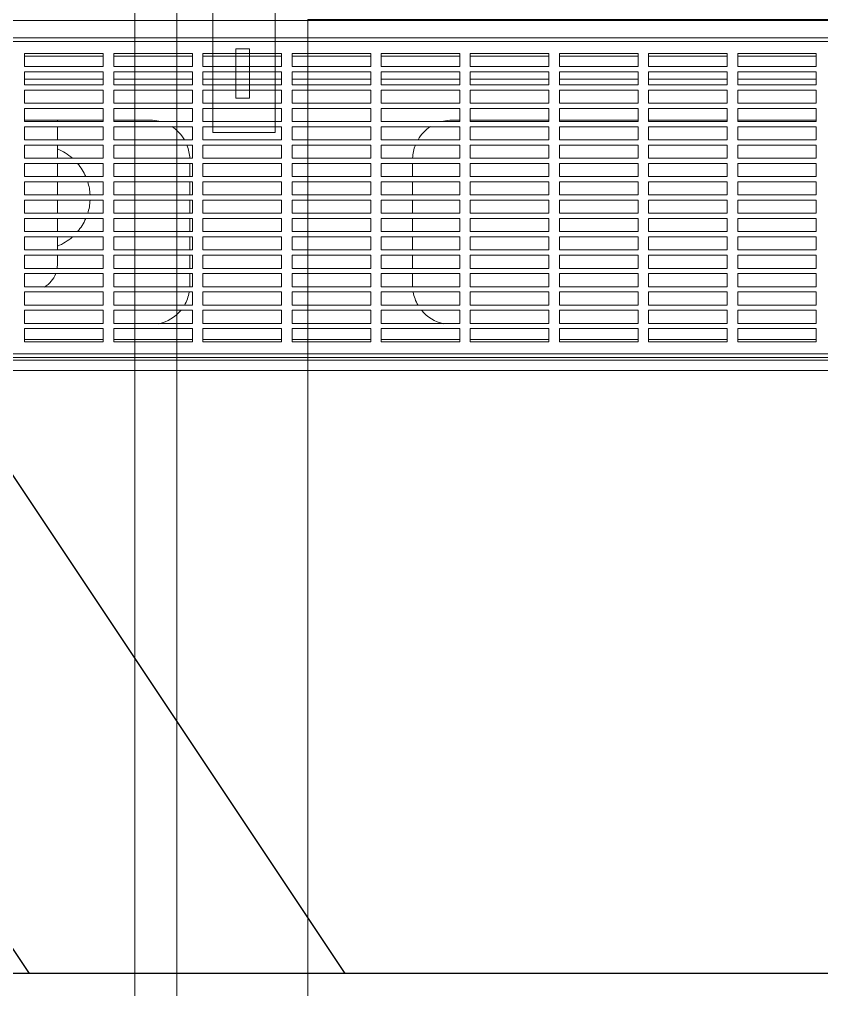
# Model space of a CAD drawing. Header units: millimetres. Extents: x 55614 to 110757, y -66981 to -47484.
# Drawn here: x 102282 to 102588, y -51527.7 to -51157.5 of the extents above; entities that cross this region are included whole.
import ezdxf

# ---------------------------------------------------------------- set-up
doc = ezdxf.new("R2010")
doc.units = ezdxf.units.MM
doc.layers.get('0').update_dxf_attribs({"lineweight": 15})
doc.layers.add('THICK', color=7, linetype='Continuous', lineweight=0)

# ---------------------------------------------------------------- blocks, each defined once
blk = doc.blocks.new('y5i76i7676')
at = {"color": 7, "linetype": 'Continuous'}
blk.add_line((950721.8, -65604.58, 19235.73), (950721.8, -64726.58, 19235.73), dxfattribs=at)
blk.add_lwpolyline([(951877.81, -64726.58, 0.414214), (951702.81, -64551.58), (950912.81, -64551.58, 0.414214), (950737.81, -64726.58), (950737.81, -65704.58), (951877.81, -65704.58)], format="xyb", close=True)
for points in [[(950751.58, -65188.38), (950775.38, -65188.38), (950775.38, -65247.74), (950751.58, -65247.74)], [(951282.81, -65654.58), (950787.81, -65654.58), (950787.81, -65204.58), (951282.81, -65204.58)], [(950760.3, -65234.62), (950765.58, -65234.62), (950765.58, -65215.83), (950760.3, -65215.83)]]:
    blk.add_lwpolyline(points, close=True)
blk = doc.blocks.new('tuy67ui67')
at = {"color": 136, "linetype": 'Continuous'}
for p, q in [((17219.23, 14431.4), (18870.23, 14431.4)), ((17211.73, 14424.9), (18877.73, 14424.9)), ((17213.13, 14423.5), (18876.33, 14423.5)), ((17446.73, 14418.9), (17416.73, 14418.9)), ((17416.73, 14418.9), (17416.73, 14413.9)), ((17446.73, 14413.9), (17446.73, 14418.9)), ((17480.73, 14418.9), (17450.73, 14418.9)), ((17450.73, 14418.9), (17450.73, 14413.9)), ((17480.73, 14413.9), (17480.73, 14418.9)), ((17514.73, 14418.9), (17484.73, 14418.9)), ((17484.73, 14418.9), (17484.73, 14413.9)), ((17514.73, 14413.9), (17514.73, 14418.9)), ((17548.73, 14418.9), (17518.73, 14418.9)), ((17518.73, 14418.9), (17518.73, 14413.9)), ((17548.73, 14413.9), (17548.73, 14418.9)), ((17582.73, 14418.9), (17552.73, 14418.9)), ((17552.73, 14418.9), (17552.73, 14413.9)), ((17582.73, 14413.9), (17582.73, 14418.9)), ((17616.73, 14418.9), (17586.73, 14418.9)), ((17586.73, 14418.9), (17586.73, 14413.9)), ((17616.73, 14413.9), (17616.73, 14418.9)), ((17650.73, 14418.9), (17620.73, 14418.9)), ((17620.73, 14418.9), (17620.73, 14413.9)), ((17650.73, 14413.9), (17650.73, 14418.9)), ((17684.73, 14418.9), (17654.73, 14418.9)), ((17654.73, 14418.9), (17654.73, 14413.9)), ((17684.73, 14413.9), (17684.73, 14418.9)), ((17718.73, 14418.9), (17688.73, 14418.9)), ((17688.73, 14418.9), (17688.73, 14413.9)), ((17718.73, 14413.9), (17718.73, 14418.9)), ((17416.73, 14417.9), (17446.73, 14417.9)), ((17450.73, 14417.9), (17480.73, 14417.9)), ((17484.73, 14417.9), (17514.73, 14417.9)), ((17518.73, 14417.9), (17548.73, 14417.9)), ((17552.73, 14417.9), (17582.73, 14417.9)), ((17586.73, 14417.9), (17616.73, 14417.9)), ((17620.73, 14417.9), (17650.73, 14417.9)), ((17654.73, 14417.9), (17684.73, 14417.9)), ((17688.73, 14417.9), (17718.73, 14417.9)), ((17416.73, 14413.9), (17446.73, 14413.9)), ((17446.73, 14411.9), (17416.73, 14411.9)), ((17416.73, 14411.9), (17416.73, 14406.9)), ((17446.73, 14406.9), (17446.73, 14411.9)), ((17450.73, 14413.9), (17480.73, 14413.9)), ((17480.73, 14411.9), (17450.73, 14411.9)), ((17450.73, 14411.9), (17450.73, 14406.9)), ((17480.73, 14406.9), (17480.73, 14411.9)), ((17484.73, 14413.9), (17514.73, 14413.9)), ((17514.73, 14411.9), (17484.73, 14411.9)), ((17484.73, 14411.9), (17484.73, 14406.9)), ((17514.73, 14406.9), (17514.73, 14411.9)), ((17518.73, 14413.9), (17548.73, 14413.9)), ((17548.73, 14411.9), (17518.73, 14411.9)), ((17518.73, 14411.9), (17518.73, 14406.9)), ((17548.73, 14406.9), (17548.73, 14411.9)), ((17552.73, 14413.9), (17582.73, 14413.9)), ((17582.73, 14411.9), (17552.73, 14411.9)), ((17552.73, 14411.9), (17552.73, 14406.9)), ((17582.73, 14406.9), (17582.73, 14411.9)), ((17586.73, 14413.9), (17616.73, 14413.9)), ((17616.73, 14411.9), (17586.73, 14411.9)), ((17586.73, 14411.9), (17586.73, 14406.9)), ((17616.73, 14406.9), (17616.73, 14411.9)), ((17620.73, 14413.9), (17650.73, 14413.9)), ((17650.73, 14411.9), (17620.73, 14411.9)), ((17620.73, 14411.9), (17620.73, 14406.9)), ((17650.73, 14406.9), (17650.73, 14411.9)), ((17654.73, 14413.9), (17684.73, 14413.9)), ((17684.73, 14411.9), (17654.73, 14411.9)), ((17654.73, 14411.9), (17654.73, 14406.9)), ((17684.73, 14406.9), (17684.73, 14411.9)), ((17688.73, 14413.9), (17718.73, 14413.9)), ((17718.73, 14411.9), (17688.73, 14411.9)), ((17688.73, 14411.9), (17688.73, 14406.9)), ((17718.73, 14406.9), (17718.73, 14411.9)), ((17416.73, 14409.07), (17446.73, 14409.07)), ((17416.73, 14406.9), (17446.73, 14406.9)), ((17450.73, 14409.07), (17480.73, 14409.07)), ((17450.73, 14406.9), (17480.73, 14406.9)), ((17484.73, 14409.07), (17514.73, 14409.07)), ((17484.73, 14406.9), (17514.73, 14406.9)), ((17518.73, 14409.07), (17548.73, 14409.07)), ((17518.73, 14406.9), (17548.73, 14406.9)), ((17552.73, 14409.07), (17582.73, 14409.07)), ((17552.73, 14406.9), (17582.73, 14406.9)), ((17586.73, 14409.07), (17616.73, 14409.07)), ((17586.73, 14406.9), (17616.73, 14406.9)), ((17620.73, 14409.07), (17650.73, 14409.07)), ((17620.73, 14406.9), (17650.73, 14406.9)), ((17654.73, 14409.07), (17684.73, 14409.07)), ((17654.73, 14406.9), (17684.73, 14406.9)), ((17688.73, 14409.07), (17718.73, 14409.07)), ((17688.73, 14406.9), (17718.73, 14406.9)), ((17446.73, 14404.9), (17416.73, 14404.9)), ((17416.73, 14404.9), (17416.73, 14399.9)), ((17446.73, 14399.9), (17446.73, 14404.9)), ((17480.73, 14404.9), (17450.73, 14404.9)), ((17450.73, 14404.9), (17450.73, 14399.9)), ((17480.73, 14399.9), (17480.73, 14404.9)), ((17514.73, 14404.9), (17484.73, 14404.9)), ((17484.73, 14404.9), (17484.73, 14399.9)), ((17514.73, 14399.9), (17514.73, 14404.9)), ((17548.73, 14404.9), (17518.73, 14404.9)), ((17518.73, 14404.9), (17518.73, 14399.9)), ((17548.73, 14399.9), (17548.73, 14404.9)), ((17582.73, 14404.9), (17552.73, 14404.9)), ((17552.73, 14404.9), (17552.73, 14399.9)), ((17582.73, 14399.9), (17582.73, 14404.9)), ((17616.73, 14404.9), (17586.73, 14404.9)), ((17586.73, 14404.9), (17586.73, 14399.9)), ((17616.73, 14399.9), (17616.73, 14404.9)), ((17650.73, 14404.9), (17620.73, 14404.9)), ((17620.73, 14404.9), (17620.73, 14399.9)), ((17650.73, 14399.9), (17650.73, 14404.9)), ((17684.73, 14404.9), (17654.73, 14404.9)), ((17654.73, 14404.9), (17654.73, 14399.9)), ((17684.73, 14399.9), (17684.73, 14404.9)), ((17718.73, 14404.9), (17688.73, 14404.9)), ((17688.73, 14404.9), (17688.73, 14399.9)), ((17718.73, 14399.9), (17718.73, 14404.9)), ((17416.73, 14399.9), (17446.73, 14399.9)), ((17450.73, 14399.9), (17480.73, 14399.9)), ((17484.73, 14399.9), (17514.73, 14399.9)), ((17518.73, 14399.9), (17548.73, 14399.9)), ((17552.73, 14399.9), (17582.73, 14399.9)), ((17586.73, 14399.9), (17616.73, 14399.9)), ((17620.73, 14399.9), (17650.73, 14399.9)), ((17654.73, 14399.9), (17684.73, 14399.9)), ((17688.73, 14399.9), (17718.73, 14399.9)), ((17446.73, 14397.9), (17416.73, 14397.9)), ((17416.73, 14397.9), (17416.73, 14392.9)), ((17446.73, 14392.9), (17446.73, 14397.9)), ((17480.73, 14397.9), (17450.73, 14397.9)), ((17450.73, 14397.9), (17450.73, 14392.9)), ((17480.73, 14392.9), (17480.73, 14397.9)), ((17514.73, 14397.9), (17484.73, 14397.9)), ((17484.73, 14397.9), (17484.73, 14392.9)), ((17514.73, 14392.9), (17514.73, 14397.9)), ((17548.73, 14397.9), (17518.73, 14397.9)), ((17518.73, 14397.9), (17518.73, 14392.9)), ((17548.73, 14392.9), (17548.73, 14397.9)), ((17582.73, 14397.9), (17552.73, 14397.9)), ((17552.73, 14397.9), (17552.73, 14392.9)), ((17582.73, 14392.9), (17582.73, 14397.9)), ((17616.73, 14397.9), (17586.73, 14397.9)), ((17586.73, 14397.9), (17586.73, 14392.9)), ((17616.73, 14392.9), (17616.73, 14397.9)), ((17650.73, 14397.9), (17620.73, 14397.9)), ((17620.73, 14397.9), (17620.73, 14392.9)), ((17650.73, 14392.9), (17650.73, 14397.9)), ((17684.73, 14397.9), (17654.73, 14397.9)), ((17654.73, 14397.9), (17654.73, 14392.9)), ((17684.73, 14392.9), (17684.73, 14397.9)), ((17718.73, 14397.9), (17688.73, 14397.9)), ((17688.73, 14397.9), (17688.73, 14392.9)), ((17718.73, 14392.9), (17718.73, 14397.9)), ((17416.73, 14393.4), (17446.73, 14393.4)), ((17416.73, 14392.9), (17446.73, 14392.9)), ((17429.23, 14393.4), (17429.23, 14392.9)), ((17450.73, 14393.4), (17464.73, 14393.4)), ((17450.73, 14392.9), (17480.73, 14392.9)), ((17484.73, 14392.9), (17514.73, 14392.9)), ((17518.73, 14392.9), (17548.73, 14392.9)), ((17552.73, 14392.9), (17582.73, 14392.9)), ((17579.73, 14393.4), (17582.73, 14393.4)), ((17586.73, 14393.4), (17616.73, 14393.4)), ((17586.73, 14392.9), (17616.73, 14392.9)), ((17620.73, 14393.4), (17650.73, 14393.4)), ((17620.73, 14392.9), (17650.73, 14392.9)), ((17654.73, 14393.4), (17684.73, 14393.4)), ((17654.73, 14392.9), (17684.73, 14392.9)), ((17688.73, 14393.4), (17718.73, 14393.4)), ((17688.73, 14392.9), (17718.73, 14392.9)), ((17446.73, 14390.9), (17416.73, 14390.9)), ((17416.73, 14390.9), (17416.73, 14385.9)), ((17429.23, 14390.9), (17429.23, 14385.9)), ((17446.73, 14385.9), (17446.73, 14390.9)), ((17480.73, 14390.9), (17450.73, 14390.9)), ((17450.73, 14390.9), (17450.73, 14385.9)), ((17480.73, 14385.9), (17480.73, 14390.9)), ((17514.73, 14390.9), (17484.73, 14390.9)), ((17484.73, 14390.9), (17484.73, 14385.9)), ((17514.73, 14385.9), (17514.73, 14390.9)), ((17548.73, 14390.9), (17518.73, 14390.9)), ((17518.73, 14390.9), (17518.73, 14385.9)), ((17548.73, 14385.9), (17548.73, 14390.9)), ((17582.73, 14390.9), (17552.73, 14390.9)), ((17552.73, 14390.9), (17552.73, 14385.9)), ((17582.73, 14385.9), (17582.73, 14390.9)), ((17616.73, 14390.9), (17586.73, 14390.9)), ((17586.73, 14390.9), (17586.73, 14385.9)), ((17616.73, 14385.9), (17616.73, 14390.9)), ((17650.73, 14390.9), (17620.73, 14390.9)), ((17620.73, 14390.9), (17620.73, 14385.9)), ((17650.73, 14385.9), (17650.73, 14390.9)), ((17684.73, 14390.9), (17654.73, 14390.9)), ((17654.73, 14390.9), (17654.73, 14385.9)), ((17684.73, 14385.9), (17684.73, 14390.9)), ((17718.73, 14390.9), (17688.73, 14390.9)), ((17688.73, 14390.9), (17688.73, 14385.9)), ((17718.73, 14385.9), (17718.73, 14390.9)), ((17416.73, 14385.9), (17446.73, 14385.9)), ((17450.73, 14385.9), (17480.73, 14385.9)), ((17484.73, 14385.9), (17514.73, 14385.9)), ((17518.73, 14385.9), (17548.73, 14385.9)), ((17552.73, 14385.9), (17582.73, 14385.9)), ((17586.73, 14385.9), (17616.73, 14385.9)), ((17620.73, 14385.9), (17650.73, 14385.9)), ((17654.73, 14385.9), (17684.73, 14385.9)), ((17688.73, 14385.9), (17718.73, 14385.9)), ((17446.73, 14383.9), (17416.73, 14383.9)), ((17416.73, 14383.9), (17416.73, 14378.9)), ((17429.23, 14383.9), (17429.23, 14378.9)), ((17446.73, 14378.9), (17446.73, 14383.9)), ((17480.73, 14383.9), (17450.73, 14383.9)), ((17450.73, 14383.9), (17450.73, 14378.9)), ((17480.73, 14378.9), (17480.73, 14383.9)), ((17514.73, 14383.9), (17484.73, 14383.9)), ((17484.73, 14383.9), (17484.73, 14378.9)), ((17514.73, 14378.9), (17514.73, 14383.9)), ((17548.73, 14383.9), (17518.73, 14383.9)), ((17518.73, 14383.9), (17518.73, 14378.9)), ((17548.73, 14378.9), (17548.73, 14383.9)), ((17582.73, 14383.9), (17552.73, 14383.9)), ((17552.73, 14383.9), (17552.73, 14378.9)), ((17582.73, 14378.9), (17582.73, 14383.9)), ((17616.73, 14383.9), (17586.73, 14383.9)), ((17586.73, 14383.9), (17586.73, 14378.9)), ((17616.73, 14378.9), (17616.73, 14383.9)), ((17650.73, 14383.9), (17620.73, 14383.9)), ((17620.73, 14383.9), (17620.73, 14378.9)), ((17650.73, 14378.9), (17650.73, 14383.9)), ((17684.73, 14383.9), (17654.73, 14383.9)), ((17654.73, 14383.9), (17654.73, 14378.9)), ((17684.73, 14378.9), (17684.73, 14383.9)), ((17718.73, 14383.9), (17688.73, 14383.9)), ((17688.73, 14383.9), (17688.73, 14378.9)), ((17718.73, 14378.9), (17718.73, 14383.9)), ((17416.73, 14378.9), (17446.73, 14378.9)), ((17450.73, 14378.9), (17480.73, 14378.9)), ((17484.73, 14378.9), (17514.73, 14378.9)), ((17518.73, 14378.9), (17548.73, 14378.9)), ((17552.73, 14378.9), (17582.73, 14378.9)), ((17586.73, 14378.9), (17616.73, 14378.9)), ((17620.73, 14378.9), (17650.73, 14378.9)), ((17654.73, 14378.9), (17684.73, 14378.9)), ((17688.73, 14378.9), (17718.73, 14378.9)), ((17446.73, 14376.9), (17416.73, 14376.9)), ((17416.73, 14376.9), (17416.73, 14371.9)), ((17429.23, 14376.9), (17429.23, 14371.9)), ((17446.73, 14371.9), (17446.73, 14376.9)), ((17480.73, 14376.9), (17450.73, 14376.9)), ((17450.73, 14376.9), (17450.73, 14371.9)), ((17479.73, 14376.9), (17479.73, 14371.9)), ((17480.73, 14371.9), (17480.73, 14376.9)), ((17514.73, 14376.9), (17484.73, 14376.9)), ((17484.73, 14376.9), (17484.73, 14371.9)), ((17514.73, 14371.9), (17514.73, 14376.9)), ((17548.73, 14376.9), (17518.73, 14376.9)), ((17518.73, 14376.9), (17518.73, 14371.9)), ((17548.73, 14371.9), (17548.73, 14376.9)), ((17582.73, 14376.9), (17552.73, 14376.9)), ((17552.73, 14376.9), (17552.73, 14371.9)), ((17564.73, 14371.9), (17564.73, 14376.9)), ((17582.73, 14371.9), (17582.73, 14376.9)), ((17616.73, 14376.9), (17586.73, 14376.9)), ((17586.73, 14376.9), (17586.73, 14371.9)), ((17616.73, 14371.9), (17616.73, 14376.9)), ((17650.73, 14376.9), (17620.73, 14376.9)), ((17620.73, 14376.9), (17620.73, 14371.9)), ((17650.73, 14371.9), (17650.73, 14376.9)), ((17684.73, 14376.9), (17654.73, 14376.9)), ((17654.73, 14376.9), (17654.73, 14371.9)), ((17684.73, 14371.9), (17684.73, 14376.9)), ((17718.73, 14376.9), (17688.73, 14376.9)), ((17688.73, 14376.9), (17688.73, 14371.9)), ((17718.73, 14371.9), (17718.73, 14376.9)), ((17416.73, 14371.9), (17446.73, 14371.9)), ((17446.73, 14369.9), (17416.73, 14369.9)), ((17416.73, 14369.9), (17416.73, 14364.9)), ((17429.23, 14369.9), (17429.23, 14364.9)), ((17446.73, 14364.9), (17446.73, 14369.9)), ((17450.73, 14371.9), (17480.73, 14371.9)), ((17480.73, 14369.9), (17450.73, 14369.9)), ((17450.73, 14369.9), (17450.73, 14364.9)), ((17479.73, 14369.9), (17479.73, 14364.9)), ((17480.73, 14364.9), (17480.73, 14369.9)), ((17484.73, 14371.9), (17514.73, 14371.9)), ((17514.73, 14369.9), (17484.73, 14369.9)), ((17484.73, 14369.9), (17484.73, 14364.9)), ((17514.73, 14364.9), (17514.73, 14369.9)), ((17518.73, 14371.9), (17548.73, 14371.9)), ((17548.73, 14369.9), (17518.73, 14369.9)), ((17518.73, 14369.9), (17518.73, 14364.9)), ((17548.73, 14364.9), (17548.73, 14369.9)), ((17552.73, 14371.9), (17582.73, 14371.9)), ((17582.73, 14369.9), (17552.73, 14369.9)), ((17552.73, 14369.9), (17552.73, 14364.9)), ((17564.73, 14364.9), (17564.73, 14369.9)), ((17582.73, 14364.9), (17582.73, 14369.9)), ((17586.73, 14371.9), (17616.73, 14371.9)), ((17616.73, 14369.9), (17586.73, 14369.9)), ((17586.73, 14369.9), (17586.73, 14364.9)), ((17616.73, 14364.9), (17616.73, 14369.9)), ((17620.73, 14371.9), (17650.73, 14371.9)), ((17650.73, 14369.9), (17620.73, 14369.9)), ((17620.73, 14369.9), (17620.73, 14364.9)), ((17650.73, 14364.9), (17650.73, 14369.9)), ((17654.73, 14371.9), (17684.73, 14371.9)), ((17684.73, 14369.9), (17654.73, 14369.9)), ((17654.73, 14369.9), (17654.73, 14364.9)), ((17684.73, 14364.9), (17684.73, 14369.9)), ((17688.73, 14371.9), (17718.73, 14371.9)), ((17718.73, 14369.9), (17688.73, 14369.9)), ((17688.73, 14369.9), (17688.73, 14364.9)), ((17718.73, 14364.9), (17718.73, 14369.9)), ((17416.73, 14364.9), (17446.73, 14364.9)), ((17446.73, 14362.9), (17416.73, 14362.9)), ((17416.73, 14362.9), (17416.73, 14357.9)), ((17429.23, 14362.9), (17429.23, 14357.9)), ((17446.73, 14357.9), (17446.73, 14362.9)), ((17450.73, 14364.9), (17480.73, 14364.9)), ((17480.73, 14362.9), (17450.73, 14362.9)), ((17450.73, 14362.9), (17450.73, 14357.9)), ((17479.73, 14362.9), (17479.73, 14357.9)), ((17480.73, 14357.9), (17480.73, 14362.9)), ((17484.73, 14364.9), (17514.73, 14364.9)), ((17514.73, 14362.9), (17484.73, 14362.9)), ((17484.73, 14362.9), (17484.73, 14357.9)), ((17514.73, 14357.9), (17514.73, 14362.9)), ((17518.73, 14364.9), (17548.73, 14364.9)), ((17548.73, 14362.9), (17518.73, 14362.9)), ((17518.73, 14362.9), (17518.73, 14357.9)), ((17548.73, 14357.9), (17548.73, 14362.9)), ((17552.73, 14364.9), (17582.73, 14364.9)), ((17582.73, 14362.9), (17552.73, 14362.9)), ((17552.73, 14362.9), (17552.73, 14357.9)), ((17564.73, 14357.9), (17564.73, 14362.9)), ((17582.73, 14357.9), (17582.73, 14362.9)), ((17586.73, 14364.9), (17616.73, 14364.9)), ((17616.73, 14362.9), (17586.73, 14362.9)), ((17586.73, 14362.9), (17586.73, 14357.9)), ((17616.73, 14357.9), (17616.73, 14362.9)), ((17620.73, 14364.9), (17650.73, 14364.9)), ((17650.73, 14362.9), (17620.73, 14362.9)), ((17620.73, 14362.9), (17620.73, 14357.9)), ((17650.73, 14357.9), (17650.73, 14362.9)), ((17654.73, 14364.9), (17684.73, 14364.9)), ((17684.73, 14362.9), (17654.73, 14362.9)), ((17654.73, 14362.9), (17654.73, 14357.9)), ((17684.73, 14357.9), (17684.73, 14362.9)), ((17688.73, 14364.9), (17718.73, 14364.9)), ((17718.73, 14362.9), (17688.73, 14362.9)), ((17688.73, 14362.9), (17688.73, 14357.9)), ((17718.73, 14357.9), (17718.73, 14362.9)), ((17416.73, 14357.9), (17446.73, 14357.9)), ((17446.73, 14355.9), (17416.73, 14355.9)), ((17416.73, 14355.9), (17416.73, 14350.9)), ((17429.23, 14355.9), (17429.23, 14350.9)), ((17446.73, 14350.9), (17446.73, 14355.9)), ((17450.73, 14357.9), (17480.73, 14357.9)), ((17480.73, 14355.9), (17450.73, 14355.9)), ((17450.73, 14355.9), (17450.73, 14350.9)), ((17479.73, 14355.9), (17479.73, 14350.9)), ((17480.73, 14350.9), (17480.73, 14355.9)), ((17484.73, 14357.9), (17514.73, 14357.9)), ((17514.73, 14355.9), (17484.73, 14355.9)), ((17484.73, 14355.9), (17484.73, 14350.9)), ((17514.73, 14350.9), (17514.73, 14355.9)), ((17518.73, 14357.9), (17548.73, 14357.9)), ((17548.73, 14355.9), (17518.73, 14355.9)), ((17518.73, 14355.9), (17518.73, 14350.9)), ((17548.73, 14350.9), (17548.73, 14355.9)), ((17552.73, 14357.9), (17582.73, 14357.9)), ((17582.73, 14355.9), (17552.73, 14355.9)), ((17552.73, 14355.9), (17552.73, 14350.9)), ((17564.73, 14350.9), (17564.73, 14355.9)), ((17582.73, 14350.9), (17582.73, 14355.9)), ((17586.73, 14357.9), (17616.73, 14357.9)), ((17616.73, 14355.9), (17586.73, 14355.9)), ((17586.73, 14355.9), (17586.73, 14350.9)), ((17616.73, 14350.9), (17616.73, 14355.9)), ((17620.73, 14357.9), (17650.73, 14357.9)), ((17650.73, 14355.9), (17620.73, 14355.9)), ((17620.73, 14355.9), (17620.73, 14350.9)), ((17650.73, 14350.9), (17650.73, 14355.9)), ((17654.73, 14357.9), (17684.73, 14357.9)), ((17684.73, 14355.9), (17654.73, 14355.9)), ((17654.73, 14355.9), (17654.73, 14350.9)), ((17684.73, 14350.9), (17684.73, 14355.9)), ((17688.73, 14357.9), (17718.73, 14357.9)), ((17718.73, 14355.9), (17688.73, 14355.9)), ((17688.73, 14355.9), (17688.73, 14350.9)), ((17718.73, 14350.9), (17718.73, 14355.9)), ((17416.73, 14350.9), (17446.73, 14350.9)), ((17446.73, 14348.9), (17416.73, 14348.9)), ((17416.73, 14348.9), (17416.73, 14343.9)), ((17429.23, 14348.9), (17429.23, 14343.9)), ((17446.73, 14343.9), (17446.73, 14348.9)), ((17450.73, 14350.9), (17480.73, 14350.9)), ((17480.73, 14348.9), (17450.73, 14348.9)), ((17450.73, 14348.9), (17450.73, 14343.9)), ((17479.73, 14348.9), (17479.73, 14343.9)), ((17480.73, 14343.9), (17480.73, 14348.9)), ((17484.73, 14350.9), (17514.73, 14350.9)), ((17514.73, 14348.9), (17484.73, 14348.9)), ((17484.73, 14348.9), (17484.73, 14343.9)), ((17514.73, 14343.9), (17514.73, 14348.9)), ((17518.73, 14350.9), (17548.73, 14350.9)), ((17548.73, 14348.9), (17518.73, 14348.9)), ((17518.73, 14348.9), (17518.73, 14343.9)), ((17548.73, 14343.9), (17548.73, 14348.9)), ((17552.73, 14350.9), (17582.73, 14350.9)), ((17582.73, 14348.9), (17552.73, 14348.9)), ((17552.73, 14348.9), (17552.73, 14343.9)), ((17564.73, 14343.9), (17564.73, 14348.9)), ((17582.73, 14343.9), (17582.73, 14348.9)), ((17586.73, 14350.9), (17616.73, 14350.9)), ((17616.73, 14348.9), (17586.73, 14348.9)), ((17586.73, 14348.9), (17586.73, 14343.9)), ((17616.73, 14343.9), (17616.73, 14348.9)), ((17620.73, 14350.9), (17650.73, 14350.9)), ((17650.73, 14348.9), (17620.73, 14348.9)), ((17620.73, 14348.9), (17620.73, 14343.9)), ((17650.73, 14343.9), (17650.73, 14348.9)), ((17654.73, 14350.9), (17684.73, 14350.9)), ((17684.73, 14348.9), (17654.73, 14348.9)), ((17654.73, 14348.9), (17654.73, 14343.9)), ((17684.73, 14343.9), (17684.73, 14348.9)), ((17688.73, 14350.9), (17718.73, 14350.9)), ((17718.73, 14348.9), (17688.73, 14348.9)), ((17688.73, 14348.9), (17688.73, 14343.9)), ((17718.73, 14343.9), (17718.73, 14348.9)), ((17416.73, 14343.9), (17446.73, 14343.9)), ((17446.73, 14341.9), (17416.73, 14341.9)), ((17416.73, 14341.9), (17416.73, 14336.9)), ((17429.23, 14341.9), (17429.23, 14338.4)), ((17446.73, 14336.9), (17446.73, 14341.9)), ((17450.73, 14343.9), (17480.73, 14343.9)), ((17480.73, 14341.9), (17450.73, 14341.9)), ((17450.73, 14341.9), (17450.73, 14336.9)), ((17479.73, 14341.9), (17479.73, 14336.9)), ((17480.73, 14336.9), (17480.73, 14341.9)), ((17484.73, 14343.9), (17514.73, 14343.9)), ((17514.73, 14341.9), (17484.73, 14341.9)), ((17484.73, 14341.9), (17484.73, 14336.9)), ((17514.73, 14336.9), (17514.73, 14341.9)), ((17518.73, 14343.9), (17548.73, 14343.9)), ((17548.73, 14341.9), (17518.73, 14341.9)), ((17518.73, 14341.9), (17518.73, 14336.9)), ((17548.73, 14336.9), (17548.73, 14341.9)), ((17552.73, 14343.9), (17582.73, 14343.9)), ((17582.73, 14341.9), (17552.73, 14341.9)), ((17552.73, 14341.9), (17552.73, 14336.9)), ((17564.73, 14336.9), (17564.73, 14341.9)), ((17582.73, 14336.9), (17582.73, 14341.9)), ((17586.73, 14343.9), (17616.73, 14343.9)), ((17616.73, 14341.9), (17586.73, 14341.9)), ((17586.73, 14341.9), (17586.73, 14336.9)), ((17616.73, 14336.9), (17616.73, 14341.9)), ((17620.73, 14343.9), (17650.73, 14343.9)), ((17650.73, 14341.9), (17620.73, 14341.9)), ((17620.73, 14341.9), (17620.73, 14336.9)), ((17650.73, 14336.9), (17650.73, 14341.9)), ((17654.73, 14343.9), (17684.73, 14343.9)), ((17684.73, 14341.9), (17654.73, 14341.9)), ((17654.73, 14341.9), (17654.73, 14336.9)), ((17684.73, 14336.9), (17684.73, 14341.9)), ((17688.73, 14343.9), (17718.73, 14343.9)), ((17718.73, 14341.9), (17688.73, 14341.9)), ((17688.73, 14341.9), (17688.73, 14336.9)), ((17718.73, 14336.9), (17718.73, 14341.9)), ((17416.73, 14336.9), (17446.73, 14336.9)), ((17450.73, 14336.9), (17480.73, 14336.9)), ((17484.73, 14336.9), (17514.73, 14336.9)), ((17518.73, 14336.9), (17548.73, 14336.9)), ((17552.73, 14336.9), (17582.73, 14336.9)), ((17586.73, 14336.9), (17616.73, 14336.9)), ((17620.73, 14336.9), (17650.73, 14336.9)), ((17654.73, 14336.9), (17684.73, 14336.9)), ((17688.73, 14336.9), (17718.73, 14336.9)), ((17446.73, 14334.9), (17416.73, 14334.9)), ((17416.73, 14334.9), (17416.73, 14329.9)), ((17446.73, 14329.9), (17446.73, 14334.9)), ((17480.73, 14334.9), (17450.73, 14334.9)), ((17450.73, 14334.9), (17450.73, 14329.9)), ((17479.73, 14334.9), (17479.73, 14330.4)), ((17480.73, 14329.9), (17480.73, 14334.9)), ((17514.73, 14334.9), (17484.73, 14334.9)), ((17484.73, 14334.9), (17484.73, 14329.9)), ((17514.73, 14329.9), (17514.73, 14334.9)), ((17548.73, 14334.9), (17518.73, 14334.9)), ((17518.73, 14334.9), (17518.73, 14329.9)), ((17548.73, 14329.9), (17548.73, 14334.9)), ((17582.73, 14334.9), (17552.73, 14334.9)), ((17552.73, 14334.9), (17552.73, 14329.9)), ((17564.73, 14330.4), (17564.73, 14334.9)), ((17582.73, 14329.9), (17582.73, 14334.9)), ((17616.73, 14334.9), (17586.73, 14334.9)), ((17586.73, 14334.9), (17586.73, 14329.9)), ((17616.73, 14329.9), (17616.73, 14334.9)), ((17650.73, 14334.9), (17620.73, 14334.9)), ((17620.73, 14334.9), (17620.73, 14329.9)), ((17650.73, 14329.9), (17650.73, 14334.9)), ((17684.73, 14334.9), (17654.73, 14334.9)), ((17654.73, 14334.9), (17654.73, 14329.9)), ((17684.73, 14329.9), (17684.73, 14334.9)), ((17718.73, 14334.9), (17688.73, 14334.9)), ((17688.73, 14334.9), (17688.73, 14329.9)), ((17718.73, 14329.9), (17718.73, 14334.9)), ((17416.73, 14329.9), (17446.73, 14329.9)), ((17450.73, 14329.9), (17480.73, 14329.9)), ((17484.73, 14329.9), (17514.73, 14329.9)), ((17518.73, 14329.9), (17548.73, 14329.9)), ((17552.73, 14329.9), (17582.73, 14329.9)), ((17586.73, 14329.9), (17616.73, 14329.9)), ((17620.73, 14329.9), (17650.73, 14329.9)), ((17654.73, 14329.9), (17684.73, 14329.9)), ((17688.73, 14329.9), (17718.73, 14329.9)), ((17446.73, 14327.9), (17416.73, 14327.9)), ((17416.73, 14327.9), (17416.73, 14322.9)), ((17446.73, 14322.9), (17446.73, 14327.9)), ((17480.73, 14327.9), (17450.73, 14327.9)), ((17450.73, 14327.9), (17450.73, 14322.9)), ((17480.73, 14322.9), (17480.73, 14327.9)), ((17514.73, 14327.9), (17484.73, 14327.9)), ((17484.73, 14327.9), (17484.73, 14322.9)), ((17514.73, 14322.9), (17514.73, 14327.9)), ((17548.73, 14327.9), (17518.73, 14327.9)), ((17518.73, 14327.9), (17518.73, 14322.9)), ((17548.73, 14322.9), (17548.73, 14327.9)), ((17582.73, 14327.9), (17552.73, 14327.9)), ((17552.73, 14327.9), (17552.73, 14322.9)), ((17582.73, 14322.9), (17582.73, 14327.9)), ((17616.73, 14327.9), (17586.73, 14327.9)), ((17586.73, 14327.9), (17586.73, 14322.9)), ((17616.73, 14322.9), (17616.73, 14327.9)), ((17650.73, 14327.9), (17620.73, 14327.9)), ((17620.73, 14327.9), (17620.73, 14322.9)), ((17650.73, 14322.9), (17650.73, 14327.9)), ((17684.73, 14327.9), (17654.73, 14327.9)), ((17654.73, 14327.9), (17654.73, 14322.9)), ((17684.73, 14322.9), (17684.73, 14327.9)), ((17718.73, 14327.9), (17688.73, 14327.9)), ((17688.73, 14327.9), (17688.73, 14322.9)), ((17718.73, 14322.9), (17718.73, 14327.9)), ((17416.73, 14322.9), (17446.73, 14322.9)), ((17450.73, 14322.9), (17480.73, 14322.9)), ((17484.73, 14322.9), (17514.73, 14322.9)), ((17518.73, 14322.9), (17548.73, 14322.9)), ((17552.73, 14322.9), (17582.73, 14322.9)), ((17586.73, 14322.9), (17616.73, 14322.9)), ((17620.73, 14322.9), (17650.73, 14322.9)), ((17654.73, 14322.9), (17684.73, 14322.9)), ((17688.73, 14322.9), (17718.73, 14322.9)), ((17446.73, 14320.9), (17416.73, 14320.9)), ((17416.73, 14320.9), (17416.73, 14315.9)), ((17446.73, 14315.9), (17446.73, 14320.9)), ((17480.73, 14320.9), (17450.73, 14320.9)), ((17450.73, 14320.9), (17450.73, 14315.9)), ((17480.73, 14315.9), (17480.73, 14320.9)), ((17514.73, 14320.9), (17484.73, 14320.9)), ((17484.73, 14320.9), (17484.73, 14315.9)), ((17514.73, 14315.9), (17514.73, 14320.9)), ((17548.73, 14320.9), (17518.73, 14320.9)), ((17518.73, 14320.9), (17518.73, 14315.9)), ((17548.73, 14315.9), (17548.73, 14320.9)), ((17582.73, 14320.9), (17552.73, 14320.9)), ((17552.73, 14320.9), (17552.73, 14315.9)), ((17582.73, 14315.9), (17582.73, 14320.9)), ((17616.73, 14320.9), (17586.73, 14320.9)), ((17586.73, 14320.9), (17586.73, 14315.9)), ((17616.73, 14315.9), (17616.73, 14320.9)), ((17650.73, 14320.9), (17620.73, 14320.9)), ((17620.73, 14320.9), (17620.73, 14315.9)), ((17650.73, 14315.9), (17650.73, 14320.9)), ((17684.73, 14320.9), (17654.73, 14320.9)), ((17654.73, 14320.9), (17654.73, 14315.9)), ((17684.73, 14315.9), (17684.73, 14320.9)), ((17718.73, 14320.9), (17688.73, 14320.9)), ((17688.73, 14320.9), (17688.73, 14315.9)), ((17718.73, 14315.9), (17718.73, 14320.9)), ((17416.73, 14315.9), (17446.73, 14315.9)), ((17450.73, 14315.9), (17480.73, 14315.9)), ((17484.73, 14315.9), (17514.73, 14315.9)), ((17518.73, 14315.9), (17548.73, 14315.9)), ((17552.73, 14315.9), (17582.73, 14315.9)), ((17586.73, 14315.9), (17616.73, 14315.9)), ((17620.73, 14315.9), (17650.73, 14315.9)), ((17654.73, 14315.9), (17684.73, 14315.9)), ((17688.73, 14315.9), (17718.73, 14315.9)), ((17446.73, 14313.9), (17416.73, 14313.9)), ((17416.73, 14313.9), (17416.73, 14308.9)), ((17446.73, 14308.9), (17446.73, 14313.9)), ((17480.73, 14313.9), (17450.73, 14313.9)), ((17450.73, 14313.9), (17450.73, 14308.9)), ((17480.73, 14308.9), (17480.73, 14313.9)), ((17514.73, 14313.9), (17484.73, 14313.9)), ((17484.73, 14313.9), (17484.73, 14308.9)), ((17514.73, 14308.9), (17514.73, 14313.9)), ((17548.73, 14313.9), (17518.73, 14313.9)), ((17518.73, 14313.9), (17518.73, 14308.9)), ((17548.73, 14308.9), (17548.73, 14313.9)), ((17582.73, 14313.9), (17552.73, 14313.9)), ((17552.73, 14313.9), (17552.73, 14308.9)), ((17582.73, 14308.9), (17582.73, 14313.9)), ((17616.73, 14313.9), (17586.73, 14313.9)), ((17586.73, 14313.9), (17586.73, 14308.9)), ((17616.73, 14308.9), (17616.73, 14313.9)), ((17650.73, 14313.9), (17620.73, 14313.9)), ((17620.73, 14313.9), (17620.73, 14308.9)), ((17650.73, 14308.9), (17650.73, 14313.9)), ((17684.73, 14313.9), (17654.73, 14313.9)), ((17654.73, 14313.9), (17654.73, 14308.9)), ((17684.73, 14308.9), (17684.73, 14313.9)), ((17718.73, 14313.9), (17688.73, 14313.9)), ((17688.73, 14313.9), (17688.73, 14308.9)), ((17718.73, 14308.9), (17718.73, 14313.9)), ((17416.73, 14309.73), (17446.73, 14309.73)), ((17416.73, 14308.9), (17446.73, 14308.9)), ((17450.73, 14309.73), (17480.73, 14309.73)), ((17450.73, 14308.9), (17480.73, 14308.9)), ((17484.73, 14309.73), (17514.73, 14309.73)), ((17484.73, 14308.9), (17514.73, 14308.9)), ((17518.73, 14309.73), (17548.73, 14309.73)), ((17518.73, 14308.9), (17548.73, 14308.9)), ((17552.73, 14309.73), (17582.73, 14309.73)), ((17552.73, 14308.9), (17582.73, 14308.9)), ((17586.73, 14309.73), (17616.73, 14309.73)), ((17586.73, 14308.9), (17616.73, 14308.9)), ((17620.73, 14309.73), (17650.73, 14309.73)), ((17620.73, 14308.9), (17650.73, 14308.9)), ((17654.73, 14309.73), (17684.73, 14309.73)), ((17654.73, 14308.9), (17684.73, 14308.9)), ((17688.73, 14309.73), (17718.73, 14309.73)), ((17688.73, 14308.9), (17718.73, 14308.9)), ((18876.33, 14304.3), (17213.13, 14304.3)), ((18877.73, 14302.9), (17211.73, 14302.9)), ((17212.23, 14301.91), (18514.73, 14301.91)), ((17212.23, 14297.9), (18514.73, 14297.9)), ((17265.23, 14297.9), (18824.23, 14297.9))]:
    blk.add_line(p, q, dxfattribs=at)
for centre, radius, start, end in [((17464.73, 14378.4), 15, 77.6568, 90), ((17579.73, 14378.4), 15, 90, 102.3432), ((17464.73, 14378.4), 15, 30.3556, 57.0538), ((17579.73, 14378.4), 15, 122.9462, 149.6444), ((17421.73, 14363.9), 20, 48.6394, 67.9543), ((17464.73, 14378.4), 15, 1.3311, 21.6938), ((17579.73, 14378.4), 15, 158.3062, 178.006), ((17421.73, 14363.9), 20, 23.5974, 40.5602), ((17421.73, 14363.9), 20, 2.8687, 17.4748), ((17421.73, 14363.9), 20, 342.5252, 357.1313), ((17421.73, 14363.9), 20, 319.4398, 336.4026), ((17421.73, 14363.9), 20, 292.0457, 311.3606), ((17419.23, 14338.4), 10, 351.2626, 0), ((17419.23, 14338.4), 10, 300.3304, 339.3537), ((17464.73, 14330.4), 15, 358.6689, 0), ((17579.73, 14330.4), 15, 180, 181.994), ((17464.73, 14330.4), 15, 329.6444, 350.1855), ((17579.73, 14330.4), 15, 189.8145, 210.3556), ((17464.73, 14330.4), 15, 282.3432, 320.3227), ((17579.73, 14330.4), 15, 219.6773, 257.6568)]:
    blk.add_arc(centre, radius, start, end, dxfattribs=at)
blk = doc.blocks.new('ETGRY5RTE5')
at = {"color": 5}
blk.add_lwpolyline([(61172.6, -34740.38), (62837.6, -34740.38), (62837.6, -34510.38), (61172.6, -34510.38)], close=True, dxfattribs=at)
at = {"layer": 'THICK', "lineweight": -3}
for points in [[(61499.19, -34740.38), (61379.01, -34740.38), (60939.1, -34080.52), (60939.1, -33900.24)], [(63062.1, -34802.38), (63071.1, -34802.38), (63071.1, -34740.38), (60939.1, -34740.38), (60939.1, -34802.38), (60948.1, -34802.38), (60948.1, -34920.38), (63062.1, -34920.38)]]:
    blk.add_lwpolyline(points, close=True, dxfattribs=at)
blk.add_blockref('tuy67ui67', (43960.36, -48808.28), dxfattribs=at)

msp = doc.modelspace()

# ---------------------------------------------------------------- block references
at = {"layer": 'THICK', "lineweight": -3}
for name, p in [('ETGRY5RTE5', (40906.937, -16781.106, 19235.731)), ('y5i76i7676', (-848395.765, 14047.054))]:
    msp.add_blockref(name, p, dxfattribs=at)

doc.saveas('drawing.dxf')
